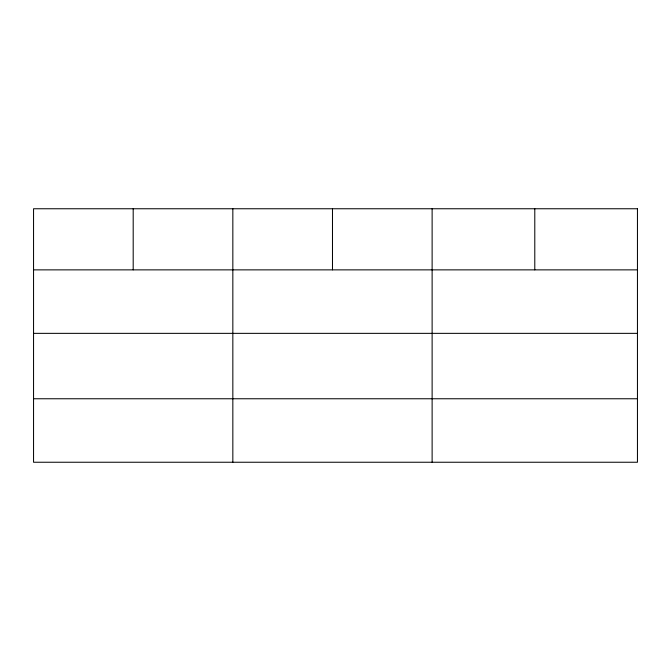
<?xml version="1.0" encoding="UTF-8"?>
<svg xmlns="http://www.w3.org/2000/svg" width="671" height="671" viewBox="0 0 671 671"><rect width="100%" height="100%" fill="white"/><g stroke="black" fill="none" stroke-linecap="round" stroke-linejoin="round"><path stroke-width="1.01" d="M33.55 269.868L637.45 269.868M33.55 333.353L637.45 333.353M33.55 398.759L637.45 398.759M534.787 208.756L534.787 269.868M432.124 208.756L432.124 462.244M332.481 208.756L332.481 269.868M232.837 208.756L232.837 462.244M133.194 208.756L133.194 269.868M637.45 208.756L33.55 208.756L33.55 462.244L637.45 462.244L637.45 208.756"/></g></svg>
